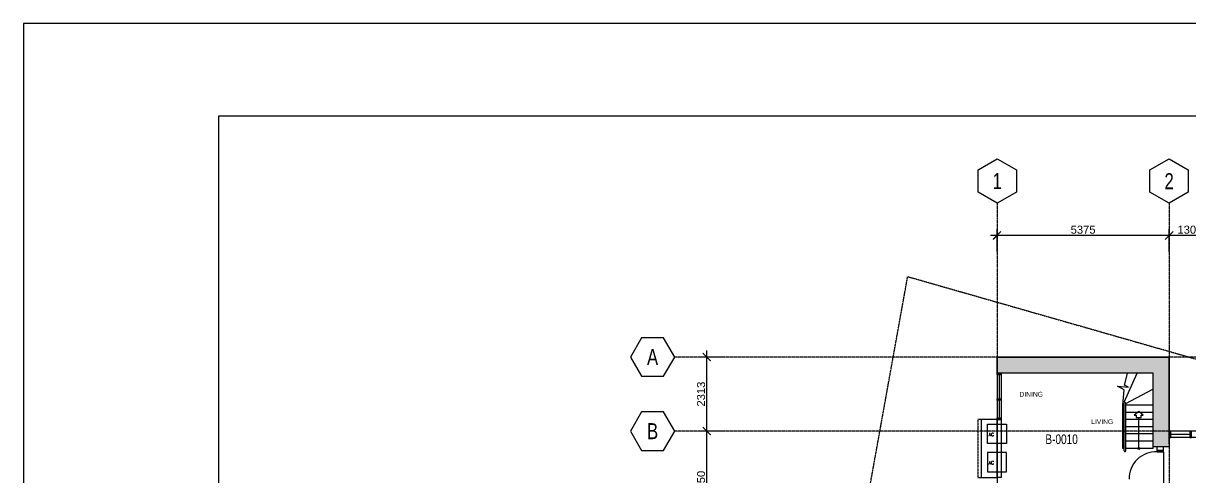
# Model space of a CAD drawing. Header units: inches. Extents: x -189245 to 740841, y -215444 to 469401.
# Drawn here: x -189245 to -152777, y -92604 to -78428 of the extents above; entities that cross this region are included whole.
import ezdxf
from ezdxf.enums import TextEntityAlignment as Align

# ---------------------------------------------------------------- set-up
doc = ezdxf.new("R2010")
doc.units = ezdxf.units.IN
doc.header["$LTSCALE"] = 10
doc.header["$MEASUREMENT"] = 0
for name, pattern in [('GRID NORMAL$0$GRID BASEMENT$0$GRID GROUND$0$GRID$0$$0$PHANTOM', [2.5, 1.25, -0.25, 0.25, -0.25, 0.25, -0.25]), ('HIDDEN', [0.375, 0.25, -0.125]), ('HIDDEN2', [0.1875, 0.125, -0.0625])]:
    doc.linetypes.add(name, pattern=pattern)
for name, color, linetype in [('2', 2, 'Continuous'), ('3', 252, 'Continuous'), ('a-dim', 8, 'Continuous'), ('A-DOOR', 1, 'Continuous'), ('A-EQUIPMENT', 2, 'Continuous'), ('A-EQUIPTMENT', 1, 'Continuous'), ('A-GRID', 8, 'Continuous'), ('A-HATCH-RC', 252, 'Continuous'), ('A-RAILING', 2, 'Continuous'), ('A-SHEARWALL', 6, 'Continuous'), ('A-STAIR', 1, 'Continuous'), ('A-TEXT', 3, 'Continuous'), ('A-UNIT NUMBER', 2, 'Continuous'), ('A-WINDOW', 2, 'Continuous'), ('TEXT', 3, 'Continuous'), ('TSG- plaster', 4, 'Continuous'), ('TSG- PRE CAST', 4, 'Continuous')]:
    doc.layers.add(name, color=color, linetype=linetype)
doc.layers.add('DEFPOINT', color=7, linetype='Continuous', plot=False)
doc.styles.add('ARIAL', font='ARIAL.TTF', dxfattribs={"width": 0.75})
doc.styles.add('GRID NORMAL$0$GRID BASEMENT$0$GRID GROUND$0$GRID$0$Standard', font='ARIAL.TTF')
doc.dimstyles.new('GRID NORMAL$0$GRID BASEMENT$0$GRID GROUND$0$GRID$0$Standard', dxfattribs={"dimtxt": 250, "dimasz": 0.18, "dimexe": 0.18, "dimexo": 0.0625, "dimgap": 50, "dimtad": 1, "dimdec": 0, "dimzin": 0, "dimdsep": 46, "dimtxsty": 'GRID NORMAL$0$GRID BASEMENT$0$GRID GROUND$0$GRID$0$Standard', "dimcen": 0.09, "dimadec": 0, "dimazin": 0, "dimtfac": 1, "dimtdec": 0, "dimtofl": 0, "dimtmove": 0, "dimatfit": 3, "dimfxl": 1, "dimtolj": 1, "dimtzin": 0, "dimarcsym": 0})

# ---------------------------------------------------------------- blocks, each defined once
blk = doc.blocks.new('GRID NORMAL$0$GRID BASEMENT$0$GRID GROUND$0$GRID$0$$0$GRID-V')
at = {"color": 3}
blk.add_lwpolyline([(6, 10.39), (0, 13.86), (-6, 10.39), (-6, 3.46), (0, 0), (6, 3.46)], close=True, dxfattribs=at)
at = {"color": 6, "style": 'GRID NORMAL$0$GRID BASEMENT$0$GRID GROUND$0$GRID$0$Standard', "width": 0.75}
blk.add_attdef('V', text='', height=5, dxfattribs=at).set_placement((0, 6.93), align=Align.MIDDLE)
blk = doc.blocks.new('GRID NORMAL$0$GRID BASEMENT$0$GRID GROUND$0$GRID$0$$0$GRID-H')
at = {"color": 3}
blk.add_lwpolyline([(-10.39, 6), (-13.86, 0), (-10.39, -6), (-3.46, -6), (0, 0), (-3.46, 6)], close=True, dxfattribs=at)
at = {"color": 6, "style": 'GRID NORMAL$0$GRID BASEMENT$0$GRID GROUND$0$GRID$0$Standard', "width": 0.75}
blk.add_attdef('H', text='', height=5, dxfattribs=at).set_placement((-6.93, 0), align=Align.MIDDLE)
blk = doc.blocks.new('GRID NORMAL$0$GRID BASEMENT$0$GRID GROUND$0$GRID$0$_ARCHTICK')
at = {"color": 0, "linetype": 'ByBlock', "ltscale": 20, "const_width": 0.15}
blk.add_lwpolyline([(-0.5, -0.5), (0.5, 0.5)], dxfattribs=at)
blk = doc.blocks.new('*D309')
at = {"layer": 'a-dim', "color": 0, "lineweight": -2, "ltscale": 500}
for p, q in [((-158825, -85546), (-158825, -84846)), ((-153450, -85546), (-153450, -84846)), ((-153250, -85046), (-159025, -85046))]:
    blk.add_line(p, q, dxfattribs=at)
at = {"layer": 'Defpoints', "color": 0, "ltscale": 500}
for p in [(-158825, -85046), (-158825, -85546), (-153450, -85546)]:
    blk.add_point(p, dxfattribs=at)
at = {"layer": 'a-dim', "color": 0, "lineweight": -2, "ltscale": 500, "xscale": 250, "yscale": 250, "zscale": 250, "rotation": 180}
blk.add_blockref('GRID NORMAL$0$GRID BASEMENT$0$GRID GROUND$0$GRID$0$_ARCHTICK', (-158825, -85046), dxfattribs=at)
at = {"layer": 'a-dim', "color": 0, "lineweight": -2, "ltscale": 500, "xscale": 250, "yscale": 250, "zscale": 250}
blk.add_blockref('GRID NORMAL$0$GRID BASEMENT$0$GRID GROUND$0$GRID$0$_ARCHTICK', (-153450, -85046), dxfattribs=at)
at = {"layer": 'a-dim', "color": 3, "ltscale": 500, "insert": (-156137, -84868), "char_height": 250, "attachment_point": 5, "style": 'GRID NORMAL$0$GRID BASEMENT$0$GRID GROUND$0$GRID$0$Standard'}
blk.add_mtext('\\A1;5375', dxfattribs=at)
blk = doc.blocks.new('*D310')
at = {"layer": 'a-dim', "color": 0, "lineweight": -2, "ltscale": 500}
for p, q in [((-167395, -88842), (-168095, -88842)), ((-167895, -91354), (-167895, -88642)), ((-167395, -91154), (-168095, -91154))]:
    blk.add_line(p, q, dxfattribs=at)
at = {"layer": 'Defpoints', "color": 0, "ltscale": 500}
for p in [(-167895, -88842), (-167395, -88842), (-167395, -91154)]:
    blk.add_point(p, dxfattribs=at)
at = {"layer": 'a-dim', "color": 0, "lineweight": -2, "ltscale": 500, "xscale": 250, "yscale": 250, "zscale": 250}
for p, rotation in [((-167895, -88842), 90), ((-167895, -91154), 270)]:
    blk.add_blockref('GRID NORMAL$0$GRID BASEMENT$0$GRID GROUND$0$GRID$0$_ARCHTICK', p, dxfattribs=dict(at, rotation=rotation))
at = {"layer": 'a-dim', "color": 3, "ltscale": 500, "insert": (-168072, -89998), "char_height": 250, "attachment_point": 5, "rotation": 90, "style": 'GRID NORMAL$0$GRID BASEMENT$0$GRID GROUND$0$GRID$0$Standard'}
blk.add_mtext('\\A1;2313', dxfattribs=at)
blk = doc.blocks.new('*D313')
at = {"layer": 'a-dim', "color": 0, "lineweight": -2, "ltscale": 500}
for p, q in [((-153450, -85546), (-153450, -84846)), ((-152150, -85546), (-152150, -84846)), ((-151950, -85046), (-153650, -85046))]:
    blk.add_line(p, q, dxfattribs=at)
at = {"layer": 'Defpoints', "color": 0, "ltscale": 500}
for p in [(-153450, -85046), (-153450, -85546), (-152150, -85546)]:
    blk.add_point(p, dxfattribs=at)
at = {"layer": 'a-dim', "color": 0, "lineweight": -2, "ltscale": 500, "xscale": 250, "yscale": 250, "zscale": 250, "rotation": 180}
blk.add_blockref('GRID NORMAL$0$GRID BASEMENT$0$GRID GROUND$0$GRID$0$_ARCHTICK', (-153450, -85046), dxfattribs=at)
at = {"layer": 'a-dim', "color": 0, "lineweight": -2, "ltscale": 500, "xscale": 250, "yscale": 250, "zscale": 250}
blk.add_blockref('GRID NORMAL$0$GRID BASEMENT$0$GRID GROUND$0$GRID$0$_ARCHTICK', (-152150, -85046), dxfattribs=at)
at = {"layer": 'a-dim', "color": 3, "ltscale": 500, "insert": (-152800, -84868), "char_height": 250, "attachment_point": 5, "style": 'GRID NORMAL$0$GRID BASEMENT$0$GRID GROUND$0$GRID$0$Standard'}
blk.add_mtext('\\A1;1300', dxfattribs=at)
blk = doc.blocks.new('*D314')
at = {"layer": 'a-dim', "color": 0, "lineweight": -2, "ltscale": 500}
for p, q in [((-167395, -91154), (-168095, -91154)), ((-167895, -94604), (-167895, -90954)), ((-167395, -94404), (-168095, -94404))]:
    blk.add_line(p, q, dxfattribs=at)
at = {"layer": 'Defpoints', "color": 0, "ltscale": 500}
for p in [(-167895, -91154), (-167395, -91154), (-167395, -94404)]:
    blk.add_point(p, dxfattribs=at)
at = {"layer": 'a-dim', "color": 0, "lineweight": -2, "ltscale": 500, "xscale": 250, "yscale": 250, "zscale": 250}
for p, rotation in [((-167895, -91154), 90), ((-167895, -94404), 270)]:
    blk.add_blockref('GRID NORMAL$0$GRID BASEMENT$0$GRID GROUND$0$GRID$0$_ARCHTICK', p, dxfattribs=dict(at, rotation=rotation))
at = {"layer": 'a-dim', "color": 3, "ltscale": 500, "insert": (-168072, -92779), "char_height": 250, "attachment_point": 5, "rotation": 90, "style": 'GRID NORMAL$0$GRID BASEMENT$0$GRID GROUND$0$GRID$0$Standard'}
blk.add_mtext('\\A1;3250', dxfattribs=at)

msp = doc.modelspace()

# ---------------------------------------------------------------- hatches: boundary and pattern name
at = {"layer": 'A-HATCH-RC'}
msp.add_hatch(color=253, dxfattribs=at).paths.add_polyline_path([(-153449.75225, -91641.79262), (-153949.75225, -91641.79264), (-153949.75225, -89341.79262), (-158824.75225, -89341.79262), (-158824.75225, -88841.79262), (-153449.75225, -88841.79262)])

# ---------------------------------------------------------------- linework, layer by layer
at = {"layer": '2', "color": 2}
msp.add_lwpolyline([(-153824.57151, -91754.32588), (-153824.57151, -91804.32588), (-153624.57151, -91804.32588), (-153624.57151, -91754.32588)], close=True, dxfattribs=at)
at = {"layer": '3', "color": 251, "linetype": 'GRID NORMAL$0$GRID BASEMENT$0$GRID GROUND$0$GRID$0$$0$PHANTOM', "flags": 128}
msp.add_lwpolyline([(-107742.41972, -101734.50066), (-108206.40253, -110412.10517), (-107824.74369, -122516.08949), (-106849.52911, -130587.38781), (-161513.31385, -143935.92849), (-162770.44794, -137090.40339), (-163725.52094, -129792.63417), (-164305.8868, -122455.55195), (-164509.46994, -115118.3758), (-164333.28528, -107790.4935), (-163778.69946, -100461.44618), (-162851.04772, -93180.30189), (-161617.26667, -86330.52932), (-107723.46534, -101727.30424)], dxfattribs=at)
at = {"layer": 'A-DOOR'}
msp.add_line((-153624.57151, -91804.32588), (-153624.57151, -137679.32588), dxfattribs=at)
msp.add_arc((-153869.22815, -92633.72346), 830.59891, 86.918041454, 181.421327571, dxfattribs=at)
at = {"layer": 'A-EQUIPMENT', "ltscale": 100}
msp.add_lwpolyline([(-158824.75225, -90791.79255), (-159324.75225, -90791.79255), (-159324.75225, -92604.32586), (-158824.75225, -92604.32586)], dxfattribs=at)
at = {"layer": 'A-EQUIPTMENT', "color": 1, "linetype": 'HIDDEN2'}
for p, q in [((-159124.75225, -90938.45752), (-158524.75225, -90938.45752)), ((-158524.75225, -90938.45752), (-158524.75225, -91538.45752)), ((-158524.75225, -91538.45752), (-159124.75225, -91538.45752)), ((-158524.75225, -91821.35568), (-159124.75225, -91821.35568)), ((-158524.75225, -92421.35568), (-158524.75225, -91821.35568)), ((-159124.75225, -92421.35568), (-158524.75225, -92421.35568))]:
    msp.add_line(p, q, dxfattribs=at)
at = {"layer": 'A-EQUIPTMENT', "linetype": 'HIDDEN'}
msp.add_lwpolyline([(-159324.75225, -90791.79255), (-159424.75225, -90791.79255), (-159424.75225, -92604.32586), (-159324.75225, -92604.32586)], dxfattribs=at)
at = {"layer": 'A-EQUIPTMENT', "color": 1, "linetype": 'HIDDEN2'}
for points in [[(-159124.75225, -91538.45752), (-159124.75225, -90938.45752)], [(-159124.75225, -91821.35568), (-159124.75225, -92421.35568)]]:
    msp.add_lwpolyline(points, dxfattribs=at)
at = {"layer": 'A-GRID', "linetype": 'GRID NORMAL$0$GRID BASEMENT$0$GRID GROUND$0$GRID$0$$0$PHANTOM'}
for p, q in [((-158824.73518, -84043.6688), (-158824.73518, -142772.03395)), ((-153449.75225, -84042.31871), (-153449.75225, -142770.68385)), ((-106879.08048, -88841.79257), (-168894.52032, -88841.79257)), ((-106879.08048, -91154.32588), (-168894.52032, -91154.32588))]:
    msp.add_line(p, q, dxfattribs=at)
at = {"layer": 'A-RAILING'}
for p, q in [((-154874.75225, -90291.79262), (-154889.38301, -90291.79262)), ((-154874.75225, -90241.79262), (-154879.01377, -90241.79262)), ((-154849.75225, -91766.79252), (-154849.75225, -90316.79262)), ((-154799.75225, -91766.79262), (-154799.75225, -90316.79262))]:
    msp.add_line(p, q, dxfattribs=at)
for centre, radius, start, end in [((-154874.75225, -90316.79262), 75, 0, 90), ((-154874.75225, -90316.79262), 25, 0, 90), ((-154824.75225, -91766.79262), 25, 180, 0)]:
    msp.add_arc(centre, radius, start, end, dxfattribs=at)
at = {"layer": 'A-SHEARWALL'}
for p, q in [((-153449.75225, -88841.79262), (-158824.75225, -88841.79262)), ((-158824.75225, -88841.79262), (-158824.75225, -89241.79262)), ((-153449.75225, -88841.79262), (-158824.75225, -88841.79262)), ((-158824.75225, -88841.79262), (-158824.75225, -89241.79262)), ((-153449.75225, -91554.32593), (-153449.75225, -88841.79262)), ((-153449.75225, -91554.32593), (-153449.75225, -88841.79262))]:
    msp.add_line(p, q, dxfattribs=at)
at = {"layer": 'A-SHEARWALL', "ltscale": 2}
msp.add_lwpolyline([(-153449.75225, -91641.79262), (-153949.75225, -91641.79264), (-153949.75225, -89341.79262), (-158824.75225, -89341.79262), (-158824.75225, -88841.79262), (-153449.75225, -88841.79262), (-153449.75225, -91641.79262)], dxfattribs=at)
at = {"layer": 'A-SHEARWALL', "color": 4, "ltscale": 2}
msp.add_lwpolyline([(-153449.75225, -91641.79262), (-153949.75225, -91641.79262), (-153949.75225, -89341.79262), (-158824.75225, -89341.79262), (-158824.75225, -88841.79262), (-153449.75225, -88841.79262), (-153449.75225, -91641.79262)], dxfattribs=at)
at = {"layer": 'A-STAIR'}
for p, q in [((-154851.58601, -90245.46013), (-154449.75225, -89341.79262)), ((-154803.49619, -90293.39233), (-153955.3776, -89841.79262)), ((-154899.75225, -90341.79262), (-154874.75225, -90291.79262)), ((-154899.75225, -90341.79262), (-154849.75265, -90316.65139)), ((-154399.75225, -91691.79262), (-154399.75225, -90728.69932))]:
    msp.add_line(p, q, dxfattribs=at)
at = {"layer": 'A-STAIR', "ltscale": 500}
for p, q in [((-154899.75225, -91691.79262), (-154899.75225, -90341.79262)), ((-154849.75225, -90341.79262), (-154899.75225, -90341.79262)), ((-153949.75225, -90341.79262), (-154799.75225, -90341.79262)), ((-154849.75225, -90566.79262), (-154899.75225, -90566.79262)), ((-154849.75225, -90791.79262), (-154899.75225, -90791.79262)), ((-153949.75225, -90566.79262), (-154799.75225, -90566.79262)), ((-153949.75225, -90791.79262), (-154799.75225, -90791.79262)), ((-154849.75225, -91016.79262), (-154899.75225, -91016.79262)), ((-153949.75225, -91016.79262), (-154799.75225, -91016.79262)), ((-154849.75225, -91241.79262), (-154899.75225, -91241.79262)), ((-154849.75225, -91466.79262), (-154899.75225, -91466.79262)), ((-153949.75225, -91241.79262), (-154799.75225, -91241.79262)), ((-153949.75225, -91466.79262), (-154799.75225, -91466.79262)), ((-154849.75225, -91691.79262), (-154899.75225, -91691.79262)), ((-153949.75225, -91691.79262), (-154799.75225, -91691.79262)), ((-153949.75225, -91691.79262), (-153949.75225, -91641.79262))]:
    msp.add_line(p, q, dxfattribs=at)
at = {"layer": 'A-STAIR'}
msp.add_lwpolyline([(-154899.75225, -90341.79262), (-154850.37495, -89862.59982), (-155059.90745, -89748.80113), (-154720.71389, -89778.14937), (-154841.83231, -89719.25033), (-154746.40501, -89351.05718)], dxfattribs=at)
at = {"layer": 'A-STAIR', "color": 2}
msp.add_lwpolyline([(-154263.25225, -90659.87919), (-154399.75225, -90535.57446), (-154536.25225, -90659.87919), (-154477.75225, -90659.87919), (-154477.75225, -90728.69932), (-154321.75225, -90728.69932), (-154321.75225, -90659.87919)], close=True, dxfattribs=at)
msp.add_circle((-154399.75225, -91691.79262), 30, dxfattribs=at)
at = {"layer": 'A-WINDOW'}
msp.add_line((-158824.75225, -89291.79262), (-158824.75225, -89241.79262), dxfattribs=at)
at = {"layer": 'A-WINDOW', "color": 1, "ltscale": 100}
for p, q in [((-158824.71885, -89391.79257), (-158824.75502, -90741.79257)), ((-158699.71608, -89391.79257), (-158699.75225, -90741.79257))]:
    msp.add_line(p, q, dxfattribs=at)
at = {"layer": 'A-WINDOW', "color": 2}
for p, q in [((-158762.21885, -89391.79257), (-158762.21885, -90141.79257)), ((-158762.21885, -90191.79257), (-158762.21885, -90741.79257)), ((-153449.75225, -91154.32593), (-153449.75225, -91354.32593)), ((-152799.86245, -91254.32244), (-153399.58791, -91254.23104))]:
    msp.add_line(p, q, dxfattribs=at)
at = {"layer": 'A-WINDOW', "color": 1, "ltscale": 50}
for p, q in [((-152199.75225, -91154.23593), (-153399.75225, -91154.32593)), ((-152199.75225, -91354.32588), (-153399.75225, -91354.41588))]:
    msp.add_line(p, q, dxfattribs=at)
at = {"layer": 'A-WINDOW', "color": 2}
for points in [[(-158824.71885, -89341.79257), (-158699.71885, -89341.79257), (-158699.71885, -89391.79257), (-158824.71885, -89391.79257)], [(-158824.75503, -90141.79257), (-158699.75503, -90141.79257), (-158699.75503, -90191.79257), (-158824.75503, -90191.79257)], [(-158824.57428, -90741.79257), (-158699.57428, -90741.79257), (-158699.57428, -90791.79257), (-158824.57428, -90791.79257)], [(-153399.75225, -91154.32593), (-153449.75225, -91154.32593), (-153449.75225, -91354.32593), (-153399.75225, -91354.32588)], [(-152749.75225, -91154.32245), (-152799.75225, -91154.32245), (-152799.75225, -91354.3224), (-152749.75225, -91354.3224)]]:
    msp.add_lwpolyline(points, close=True, dxfattribs=at)
at = {"layer": 'DEFPOINT', "color": 2}
msp.add_lwpolyline([(-189245.06827, -152678.22268), (-84245.06827, -152678.22268), (-84245.06827, -78428.22268), (-189245.06827, -78428.22268)], close=True, dxfattribs=at)
at = {"layer": 'DEFPOINT', "color": 5}
msp.add_lwpolyline([(-183152.06827, -149778.22268), (-87952.06827, -149778.22268), (-87952.06827, -81328.22268), (-183152.06827, -81328.22268)], close=True, dxfattribs=at)
at = {"layer": 'DEFPOINT'}
msp.add_lwpolyline([(-146974.75225, -91154.32593), (-153449.75225, -91154.32588), (-153449.75225, -88841.79257), (-158824.73518, -88841.79262), (-158824.73518, -94004.32588), (-159792.9537, -94004.32588), (-159882.35054, -94557.90171), (-160192.16096, -96819.08527), (-160393.40556, -98304.32588), (-160562.2195, -99697.2495), (-160847.75182, -102304.32588), (-161061.7452, -104797.86454), (-161187.31431, -106329.62473), (-161355.15948, -109457.32307), (-161412.84054, -110804.32588), (-161489.77569, -113172.17783), (-161489.77569, -114404.32588), (-161509.24659, -115900.83226), (-161509.24659, -116204.32588), (-161490.87559, -118158.36536), (-161468.44543, -119349.77478)], dxfattribs=at)
at = {"layer": 'TSG- plaster', "color": 4, "linetype": 'Continuous'}
for p, q in [((-153824.57151, -91754.32588), (-153824.57151, -91642.25926)), ((-153824.57151, -91754.32588), (-153624.57151, -91754.32588)), ((-153624.57151, -91754.32588), (-153624.57151, -91642.25926))]:
    msp.add_line(p, q, dxfattribs=at)
at = {"layer": 'TSG- PRE CAST', "ltscale": 100}
msp.add_lwpolyline([(-158699.75225, -92604.32588), (-158824.75225, -92604.32588), (-158824.75225, -90791.79257), (-158699.75225, -90791.79257)], close=True, dxfattribs=at)

# ---------------------------------------------------------------- block references
at = {"layer": 'A-GRID'}
ref = msp.add_blockref('GRID NORMAL$0$GRID BASEMENT$0$GRID GROUND$0$GRID$0$$0$GRID-V', (-158818.7322, -84042.46871), dxfattribs=dict(at, xscale=-100, yscale=100, zscale=100))
ref.add_attrib('V', '1', dxfattribs={"layer": '0', "color": 6, "height": 500, "style": 'GRID NORMAL$0$GRID BASEMENT$0$GRID GROUND$0$GRID$0$Standard', "width": 0.75}).set_placement((-158818.7322, -83349.64838), align=Align.MIDDLE)
ref = msp.add_blockref('GRID NORMAL$0$GRID BASEMENT$0$GRID GROUND$0$GRID$0$$0$GRID-V', (-153449.75225, -84042.31871), dxfattribs=dict(at, xscale=-100, yscale=100, zscale=100))
ref.add_attrib('V', '2', dxfattribs={"layer": '0', "color": 6, "height": 500, "style": 'GRID NORMAL$0$GRID BASEMENT$0$GRID GROUND$0$GRID$0$Standard', "width": 0.75}).set_placement((-153449.75225, -83349.49838), align=Align.MIDDLE)
ref = msp.add_blockref('GRID NORMAL$0$GRID BASEMENT$0$GRID GROUND$0$GRID$0$$0$GRID-H', (-170280.16097, -88841.79257), dxfattribs=dict(at, xscale=100, yscale=100, zscale=100, rotation=180))
ref.add_attrib('H', 'A', dxfattribs={"layer": '0', "color": 6, "height": 500, "style": 'GRID NORMAL$0$GRID BASEMENT$0$GRID GROUND$0$GRID$0$Standard', "width": 0.75}).set_placement((-169587.34064, -88841.79257), align=Align.MIDDLE)
ref = msp.add_blockref('GRID NORMAL$0$GRID BASEMENT$0$GRID GROUND$0$GRID$0$$0$GRID-H', (-170280.16097, -91154.32588), dxfattribs=dict(at, xscale=100, yscale=100, zscale=100, rotation=180))
ref.add_attrib('H', 'B', dxfattribs={"layer": '0', "color": 6, "height": 500, "style": 'GRID NORMAL$0$GRID BASEMENT$0$GRID GROUND$0$GRID$0$Standard', "width": 0.75}).set_placement((-169587.34064, -91154.32588), align=Align.MIDDLE)

# ---------------------------------------------------------------- texts
at = {"layer": 'A-TEXT', "char_height": 100, "width": 5794.7602848, "attachment_point": 1}
for insert in [(-159088.9131, -91207.89296), (-159088.9131, -92090.79112)]:
    msp.add_mtext('{\\Fromans|c0;AC}', dxfattribs=dict(at, insert=insert))
at = {"layer": 'A-UNIT NUMBER', "style": 'ARIAL', "width": 0.75}
msp.add_text('B-0010', height=300, dxfattribs=at).set_placement((-157315.03265, -91556.17208))
at = {"layer": 'TEXT', "char_height": 150, "width": 1290, "attachment_point": 7}
for s, insert in [('{\\fArial|b0|i0|c0|p34;DINING}', (-158124.51648, -90079.48431)), ('{\\fArial|b0|i0|c0|p34;LIVING}', (-155883.66616, -90932.73874))]:
    msp.add_mtext(s, dxfattribs=dict(at, insert=insert))

# ---------------------------------------------------------------- dimensions: what is measured, and where the dimension line sits
at = {"layer": 'a-dim', "ltscale": 500}
for base, p1, p2, angle, picture, middle in [((-158824.75225, -85045.69046), (-153449.75225, -85545.69046), (-158824.75225, -85545.69046), 180, '*D309', (-156137.25225, -84867.96195)), ((-167894.52032, -88841.79257), (-167394.52032, -91154.32588), (-167394.52032, -88841.79257), 270, '*D310', (-168072.24883, -89998.05923)), ((-167894.52032, -91154.32588), (-167394.52032, -94404.32588), (-167394.52032, -91154.32588), 270, '*D314', (-168072.24883, -92779.32588))]:
    dim = msp.add_linear_dim(base=base, p1=p1, p2=p2, angle=angle, dimstyle='GRID NORMAL$0$GRID BASEMENT$0$GRID GROUND$0$GRID$0$Standard', override={"dimasz": 250, "dimexe": 200, "dimblk1": 'GRID NORMAL$0$GRID BASEMENT$0$GRID GROUND$0$GRID$0$_ARCHTICK', "dimblk2": 'GRID NORMAL$0$GRID BASEMENT$0$GRID GROUND$0$GRID$0$_ARCHTICK', "dimsah": 1, "dimdle": 200, "dimclrt": 3}, dxfattribs=at)
    dim.commit()
    dim.dimension.update_dxf_attribs({"geometry": picture, "text_midpoint": middle})
dim = msp.add_linear_dim(base=(-153449.75225, -85045.69046), p1=(-152149.75225, -85545.69046), p2=(-153449.75225, -85545.62796), angle=180, dimstyle='GRID NORMAL$0$GRID BASEMENT$0$GRID GROUND$0$GRID$0$Standard', override={"dimasz": 250, "dimexe": 200, "dimblk1": 'GRID NORMAL$0$GRID BASEMENT$0$GRID GROUND$0$GRID$0$_ARCHTICK', "dimblk2": 'GRID NORMAL$0$GRID BASEMENT$0$GRID GROUND$0$GRID$0$_ARCHTICK', "dimsah": 1, "dimdle": 200, "dimclrt": 3}, dxfattribs=at)
dim.commit()
dim.dimension.update_dxf_attribs({"geometry": '*D313', "text_midpoint": (-152799.75225, -85045.69046), "dimtype": 160})

doc.saveas('drawing.dxf')
